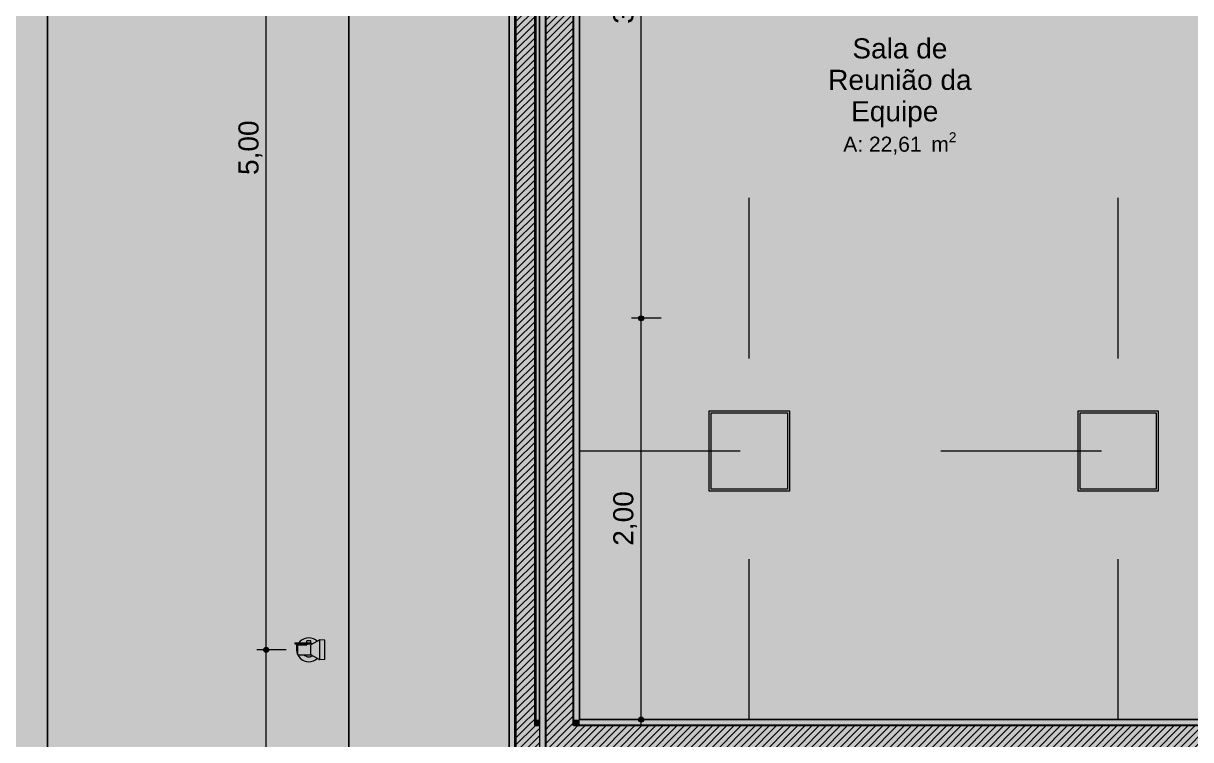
# Model space of a CAD drawing. Header units: metres. Extents: x -77 to -41.1, y -68 to -27.7.
# Drawn here: x -68.94 to -63.12, y -54.15 to -50.58 of the extents above; entities that cross this region are included whole.
import ezdxf

# ---------------------------------------------------------------- set-up
doc = ezdxf.new("R2010")
doc.units = ezdxf.units.M
doc.header["$MEASUREMENT"] = 0
doc.linetypes.add('AStair_dashed', pattern=[1.8, 0.8, -1])
for name, color, linetype in [('COTAS FORRO.EXEC', 7, 'Continuous'), ('FORRO.EXEC', 7, 'Continuous'), ('LUMINOTÉCNICA', 7, 'Continuous'), ('PAREDE CONSTRUIR', 7, 'Continuous'), ('TERRENO.ARQ', 7, 'Continuous'), ('ZONA', 7, 'Continuous')]:
    doc.layers.add(name, color=color, linetype=linetype)
for name, color, linetype, lineweight, true_color in [('COTAS FORRO.EXEC_Caneta_No__25', 7, 'Continuous', 13, 0x982312), ('LAJES.EST_Caneta_No__18', 7, 'Continuous', 0, 0xdfdfdf), ('LAJES.EST_Caneta_No__254', 7, 'Continuous', 0, 0xd1c9ad), ('LUMINOTÉCNICA_Caneta_No__27', 7, 'Continuous', 0, 0xbd2d17), ('ZONA_Caneta_No__56', 7, 'Continuous', 0, 0xffe495)]:
    doc.layers.add(name, color=color, linetype=linetype, lineweight=lineweight, true_color=true_color)
for name, color, linetype, lineweight in [('FORRO.EXEC_Caneta_No__241', 7, 'Continuous', 13), ('LAJES.EST_Caneta_No__241', 7, 'Continuous', 13), ('LUMINOTÉCNICA_Caneta_No__163', 164, 'Continuous', 0), ('LUMINOTÉCNICA_Caneta_No__96', 252, 'Continuous', 0), ('PAREDE CONSTRUIR_Caneta_No__1', 7, 'Continuous', 35), ('PAREDE CONSTRUIR_Caneta_No__241', 7, 'Continuous', 13), ('PAREDE CONSTRUIR_Caneta_No__3', 7, 'Continuous', 25), ('Selos de Zona Archicad_Caneta_No__11', 7, 'Continuous', 5), ('TERRENO.ARQ_Caneta_No__241', 7, 'Continuous', 13)]:
    doc.layers.add(name, color=color, linetype=linetype, lineweight=lineweight)
doc.styles.add('GENERATED_STYLE_1', font='arial.ttf')
doc.dimstyles.new('GENERATED_STYLE__2', dxfattribs={"dimtxt": 0.1, "dimasz": 0.0475, "dimexe": 0.18, "dimexo": 0.1, "dimgap": 0, "dimtad": 1, "dimzin": 0, "dimdsep": 46, "dimtxsty": 'GENERATED_STYLE_1', "dimblk": 'ARROWHEAD_11', "dimblk1": 'ARROWHEAD_11', "dimblk2": 'ARROWHEAD_11', "dimcen": 0.09, "dimclrd": 256, "dimclre": 256, "dimclrt": 256, "dimadec": 0, "dimazin": 0, "dimtfac": 1, "dimtdec": 4, "dimtmove": 0, "dimatfit": 3, "dimfxl": 0, "dimtolj": 1, "dimtzin": 0, "dimarcsym": 0})
pattern_1 = [(45, (0, 0.6), (-0.1909188, 0.1909188), [0, -0.18, 0, -0.27]), (110, (0.6, 0.6), (0.253717, 0.09234544), [0, -0.132, 0, -0.228])]
pattern_2 = [(45, (0, 0), (-0.0176776695, 0.0176776695), [])]

# ---------------------------------------------------------------- blocks, each defined once
blk = doc.blocks.new('*D310')
at = {"layer": 'COTAS FORRO.EXEC_Caneta_No__25', "linetype": 'Continuous', "lineweight": 13, "true_color": 0x982312}
for points in [[(-65.87, -52.0506), (-65.869, -52.0554), (-65.8663, -52.0594), (-65.8623, -52.0621), (-65.8575, -52.0631), (-65.8527, -52.0621), (-65.8487, -52.0594), (-65.8459, -52.0554), (-65.845, -52.0506), (-65.8459, -52.0458), (-65.8487, -52.0417), (-65.8527, -52.039), (-65.8575, -52.0381), (-65.8623, -52.039), (-65.8663, -52.0417), (-65.869, -52.0458)], [(-65.87, -54.0506), (-65.869, -54.0554), (-65.8663, -54.0594), (-65.8623, -54.0621), (-65.8575, -54.0631), (-65.8527, -54.0621), (-65.8487, -54.0594), (-65.8459, -54.0554), (-65.845, -54.0506), (-65.8459, -54.0458), (-65.8487, -54.0417), (-65.8527, -54.039), (-65.8575, -54.0381), (-65.8623, -54.039), (-65.8663, -54.0417), (-65.869, -54.0458)]]:
    blk.add_hatch(color=24, dxfattribs=at).paths.add_polyline_path(points)
at = {"layer": 'COTAS FORRO.EXEC_Caneta_No__25', "color": 24, "linetype": 'Continuous', "lineweight": 13, "true_color": 0x982312}
for p, q in [((-65.87, -52.0506), (-65.9044, -52.0506)), ((-65.8575, -54.0381), (-65.8575, -52.0631)), ((-65.7575, -52.0506), (-65.845, -52.0506)), ((-65.87, -54.0506), (-65.9044, -54.0506)), ((-65.8575, -54.0756), (-65.8575, -54.0631)), ((-65.7575, -54.0506), (-65.845, -54.0506))]:
    blk.add_line(p, q, dxfattribs=at)
for centre in [(-65.8575, -52.0506), (-65.8575, -54.0506)]:
    blk.add_circle(centre, 0.0125, dxfattribs=at)
at = {"layer": 'COTAS FORRO.EXEC_Caneta_No__25', "color": 24, "lineweight": 13, "true_color": 0x982312, "insert": (-65.8775, -53.184), "char_height": 0.1, "attachment_point": 7, "rotation": 90, "style": 'GENERATED_STYLE_1'}
blk.add_mtext('\\A1;{\\pql;\\fArial|b0|i0|c0|p0;\\W1.000000;2,00}', dxfattribs=at)
blk = doc.blocks.new('ARROWHEAD_11')
at = {"color": 0, "linetype": 'Continuous', "lineweight": 0}
blk.add_line((0, 0), (-1, 0), dxfattribs=at)
at = {"color": 0, "linetype": 'Continuous', "lineweight": 0, "const_width": 0.25, "flags": 128}
blk.add_lwpolyline([(-0.125, 0, 1), (0.125, 0, 1)], format="xyb", close=True, dxfattribs=at)
blk = doc.blocks.new('*D311')
at = {"layer": 'COTAS FORRO.EXEC_Caneta_No__25', "linetype": 'Continuous', "lineweight": 13, "true_color": 0x982312}
for points in [[(-65.87, -48.8477), (-65.869, -48.8524), (-65.8663, -48.8565), (-65.8623, -48.8592), (-65.8575, -48.8602), (-65.8527, -48.8592), (-65.8487, -48.8565), (-65.8459, -48.8524), (-65.845, -48.8477), (-65.8459, -48.8429), (-65.8487, -48.8388), (-65.8527, -48.8361), (-65.8575, -48.8352), (-65.8623, -48.8361), (-65.8663, -48.8388), (-65.869, -48.8429)], [(-65.87, -52.0506), (-65.869, -52.0554), (-65.8663, -52.0594), (-65.8623, -52.0621), (-65.8575, -52.0631), (-65.8527, -52.0621), (-65.8487, -52.0594), (-65.8459, -52.0554), (-65.845, -52.0506), (-65.8459, -52.0458), (-65.8487, -52.0417), (-65.8527, -52.039), (-65.8575, -52.0381), (-65.8623, -52.039), (-65.8663, -52.0417), (-65.869, -52.0458)]]:
    blk.add_hatch(color=24, dxfattribs=at).paths.add_polyline_path(points)
at = {"layer": 'COTAS FORRO.EXEC_Caneta_No__25', "color": 24, "linetype": 'Continuous', "lineweight": 13, "true_color": 0x982312}
for p, q in [((-65.87, -48.8477), (-65.9044, -48.8477)), ((-65.7575, -48.8477), (-65.845, -48.8477)), ((-65.8575, -52.0381), (-65.8575, -48.8602)), ((-65.87, -52.0506), (-65.9044, -52.0506)), ((-65.7575, -52.0506), (-65.845, -52.0506))]:
    blk.add_line(p, q, dxfattribs=at)
for centre in [(-65.8575, -48.8477), (-65.8575, -52.0506)]:
    blk.add_circle(centre, 0.0125, dxfattribs=at)
at = {"layer": 'COTAS FORRO.EXEC_Caneta_No__25', "color": 24, "lineweight": 13, "true_color": 0x982312, "insert": (-65.8775, -50.5826), "char_height": 0.1, "attachment_point": 7, "rotation": 90, "style": 'GENERATED_STYLE_1'}
blk.add_mtext('\\A1;{\\pql;\\fArial|b0|i0|c0|p0;\\W1.000000;3,20}', dxfattribs=at)
blk = doc.blocks.new('*D326')
at = {"layer": 'COTAS FORRO.EXEC_Caneta_No__25', "linetype": 'Continuous', "lineweight": 13, "true_color": 0x982312}
for points in [[(-67.7374, -53.7028), (-67.7364, -53.7076), (-67.7337, -53.7116), (-67.7297, -53.7143), (-67.7249, -53.7153), (-67.7201, -53.7143), (-67.7161, -53.7116), (-67.7133, -53.7076), (-67.7124, -53.7028), (-67.7133, -53.698), (-67.7161, -53.694), (-67.7201, -53.6912), (-67.7249, -53.6903), (-67.7297, -53.6912), (-67.7337, -53.694), (-67.7364, -53.698)], [(-67.7374, -58.7028), (-67.7364, -58.7076), (-67.7337, -58.7116), (-67.7297, -58.7143), (-67.7249, -58.7153), (-67.7201, -58.7143), (-67.7161, -58.7116), (-67.7133, -58.7076), (-67.7124, -58.7028), (-67.7133, -58.698), (-67.7161, -58.694), (-67.7201, -58.6912), (-67.7249, -58.6903), (-67.7297, -58.6912), (-67.7337, -58.694), (-67.7364, -58.698)]]:
    blk.add_hatch(color=24, dxfattribs=at).paths.add_polyline_path(points)
at = {"layer": 'COTAS FORRO.EXEC_Caneta_No__25', "color": 24, "linetype": 'Continuous', "lineweight": 13, "true_color": 0x982312}
for p, q in [((-67.7374, -53.7028), (-67.7718, -53.7028)), ((-67.7249, -58.6903), (-67.7249, -53.7153)), ((-67.6249, -53.7028), (-67.7124, -53.7028)), ((-67.7374, -58.7028), (-67.7718, -58.7028)), ((-67.6249, -58.7028), (-67.7124, -58.7028))]:
    blk.add_line(p, q, dxfattribs=at)
for centre in [(-67.7249, -53.7028), (-67.7249, -58.7028)]:
    blk.add_circle(centre, 0.0125, dxfattribs=at)
at = {"layer": 'COTAS FORRO.EXEC_Caneta_No__25', "color": 24, "lineweight": 13, "true_color": 0x982312, "insert": (-67.7449, -56.3363), "char_height": 0.1, "attachment_point": 7, "rotation": 90, "style": 'GENERATED_STYLE_1'}
blk.add_mtext('\\A1;{\\pql;\\fArial|b0|i0|c0|p0;\\W1.000000;5,00}', dxfattribs=at)
blk = doc.blocks.new('*D327')
at = {"layer": 'COTAS FORRO.EXEC_Caneta_No__25', "linetype": 'Continuous', "lineweight": 13, "true_color": 0x982312}
for points in [[(-67.7374, -48.7028), (-67.7364, -48.7076), (-67.7337, -48.7116), (-67.7297, -48.7143), (-67.7249, -48.7153), (-67.7201, -48.7143), (-67.7161, -48.7116), (-67.7133, -48.7076), (-67.7124, -48.7028), (-67.7133, -48.698), (-67.7161, -48.694), (-67.7201, -48.6912), (-67.7249, -48.6903), (-67.7297, -48.6912), (-67.7337, -48.694), (-67.7364, -48.698)], [(-67.7374, -53.7028), (-67.7364, -53.7076), (-67.7337, -53.7116), (-67.7297, -53.7143), (-67.7249, -53.7153), (-67.7201, -53.7143), (-67.7161, -53.7116), (-67.7133, -53.7076), (-67.7124, -53.7028), (-67.7133, -53.698), (-67.7161, -53.694), (-67.7201, -53.6912), (-67.7249, -53.6903), (-67.7297, -53.6912), (-67.7337, -53.694), (-67.7364, -53.698)]]:
    blk.add_hatch(color=24, dxfattribs=at).paths.add_polyline_path(points)
at = {"layer": 'COTAS FORRO.EXEC_Caneta_No__25', "color": 24, "linetype": 'Continuous', "lineweight": 13, "true_color": 0x982312}
for p, q in [((-67.7374, -48.7028), (-67.7718, -48.7028)), ((-67.7249, -53.6903), (-67.7249, -48.7153)), ((-67.6249, -48.7028), (-67.7124, -48.7028)), ((-67.7374, -53.7028), (-67.7718, -53.7028)), ((-67.6249, -53.7028), (-67.7124, -53.7028))]:
    blk.add_line(p, q, dxfattribs=at)
for centre in [(-67.7249, -48.7028), (-67.7249, -53.7028)]:
    blk.add_circle(centre, 0.0125, dxfattribs=at)
at = {"layer": 'COTAS FORRO.EXEC_Caneta_No__25', "color": 24, "lineweight": 13, "true_color": 0x982312, "insert": (-67.7449, -51.3363), "char_height": 0.1, "attachment_point": 7, "rotation": 90, "style": 'GENERATED_STYLE_1'}
blk.add_mtext('\\A1;{\\pql;\\fArial|b0|i0|c0|p0;\\W1.000000;5,00}', dxfattribs=at)
blk = doc.blocks.new('Sala de Reunião da Equipe_9_34_3', base_point=(-64.5681, -50.9268))
at = {"layer": 'Selos de Zona Archicad_Caneta_No__11', "color": 7, "lineweight": 5, "insert": (-64.5681, -50.6553), "char_height": 0.1, "width": 1, "attachment_point": 2, "line_spacing_factor": 0.940154, "style": 'GENERATED_STYLE_1'}
blk.add_mtext('\\A1;{\\pqc;\\pt0,0.55;\\fArial|b0|i0|c0|p0;\\W1.000000;Sala de Reunião da Equipe\\fArial|b0|i0|c0|p0;\\W1.000000;\\A1{\\H.66x;\\S^  ;}\\fArial|b0|i0|c0|p0;\\W1.000000;\\fArial|b0|i0|c0|p0;\\W1.000000;\\A1{\\H.66x;\\S^  ;}}', dxfattribs=at)
at = {"layer": 'Selos de Zona Archicad_Caneta_No__11', "color": 7, "lineweight": 5, "insert": (-64.5681, -51.1234), "char_height": 0.075, "attachment_point": 2, "style": 'GENERATED_STYLE_1'}
blk.add_mtext('\\A1;{\\pqc;\\pt0,0.55;\\fArial|b0|i0|c0|p0;\\W1.000000;A: 22,61\\fArial|b0|i0|c0|p0;\\W1.000000;\\A1{\\H.66x;\\S^  ;}\\fArial|b0|i0|c0|p0;\\W1.000000; m\\fArial|b0|i0|c0|p0;\\W1.000000;\\A1{\\H.66x;\\S2^  ;}}', dxfattribs=at)
blk = doc.blocks.new('Fluorescent Lamp 26')
at = {"layer": 'LUMINOTÉCNICA_Caneta_No__27', "linetype": 'Continuous', "lineweight": 0, "true_color": 0xedc9c4}
blk.add_hatch(color=254, dxfattribs=at).paths.add_polyline_path([(0, 0), (0.4, 0), (0.4, 0.4), (0, 0.4)])
at = {"layer": 'LUMINOTÉCNICA_Caneta_No__27', "color": 22, "linetype": 'Continuous', "lineweight": 0, "true_color": 0xbd2d17}
for p, q in [((0.4, 0.4), (0, 0.4)), ((0, 0.4), (0, 0)), ((0.39, 0.39), (0.01, 0.39)), ((0.01, 0.39), (0.01, 0.01)), ((0.39, 0.01), (0.39, 0.39)), ((0.4, 0), (0.4, 0.4)), ((0, 0), (0.4, 0)), ((0.01, 0.01), (0.39, 0.01))]:
    blk.add_line(p, q, dxfattribs=at)
blk = doc.blocks.new('Spotlamp Ground 26')
at = {"layer": 'LUMINOTÉCNICA_Caneta_No__163', "color": 164, "linetype": 'Continuous', "lineweight": 0}
for p, q in [((-0.035, 0.0699), (-0.035, 0.0693)), ((-0.035, 0.0699), (-0.03, 0.0699)), ((-0.035, 0.0693), (-0.035, 0.0661)), ((-0.035, 0.0661), (-0.035, 0.0606)), ((-0.035, 0.0606), (-0.035, 0.0581)), ((-0.03, 0.0699), (-0.03, 0.0693)), ((-0.03, 0.0693), (-0.03, 0.0661)), ((-0.03, 0.0661), (-0.03, 0.0606)), ((-0.03, 0.0606), (-0.03, 0.0581)), ((0.005, 0.06), (-0.03, 0.06)), ((0.005, 0.06), (0.005, 0.06)), ((0.005, 0.0599), (0.005, 0.06)), ((0.005, 0.0598), (0.005, 0.0599)), ((0.005, 0.0597), (0.005, 0.0598)), ((0.005, 0.0595), (0.005, 0.0597)), ((0.005, 0.0595), (0.0117, 0.0588)), ((0.005, 0.0593), (0.005, 0.0595)), ((0.005, 0.059), (0.005, 0.0593)), ((0.005, 0.0587), (0.005, 0.059)), ((0.005, 0.0585), (0.005, 0.0587)), ((0.005, 0.0581), (0.005, 0.0585)), ((0.0117, 0.0588), (0.023, 0.0554)), ((-0.06, 0), (-0.0588, 0.0117)), ((-0.0588, 0.0117), (-0.0554, 0.023)), ((-0.0554, 0.023), (-0.0499, 0.0333)), ((-0.0499, 0.0333), (-0.0424, 0.0424)), ((-0.045, 0.0098), (-0.045, 0.01)), ((-0.035, 0.01), (-0.045, 0.01)), ((-0.045, 0.0092), (-0.045, 0.0098)), ((-0.045, 0.0083), (-0.045, 0.0092)), ((-0.045, 0.0071), (-0.045, 0.0083)), ((-0.045, 0.0056), (-0.045, 0.0071)), ((-0.045, 0.0038), (-0.045, 0.0056)), ((-0.045, 0.002), (-0.045, 0.0038)), ((-0.045, 0), (-0.045, 0.002)), ((-0.045, -0.002), (-0.045, 0)), ((-0.0424, 0.0424), (-0.035, 0.0485)), ((-0.035, 0.0581), (-0.035, 0.0575)), ((-0.035, 0.0575), (-0.035, 0.0568)), ((-0.035, 0.0568), (-0.035, 0.056)), ((-0.035, 0.056), (-0.035, 0.0551)), ((-0.035, 0.0551), (-0.035, 0.0541)), ((-0.035, 0.0541), (-0.035, 0.0532)), ((-0.035, 0.0532), (-0.035, 0.0522)), ((-0.035, 0.0522), (-0.035, 0.0513)), ((-0.035, 0.0513), (-0.035, -0.005)), ((-0.03, 0.0581), (-0.03, 0.0575)), ((-0.03, 0.0575), (-0.03, 0.0568)), ((-0.03, 0.0568), (-0.03, 0.056)), ((-0.03, 0.056), (-0.03, 0.0551)), ((-0.03, 0.0551), (-0.03, 0.0541)), ((-0.025, 0.055), (-0.03, 0.055)), ((-0.03, 0.0517), (-0.025, 0.0543)), ((-0.03, 0.0541), (-0.03, 0.0532)), ((-0.03, 0.0532), (-0.03, 0.0522)), ((-0.03, 0.0522), (-0.03, 0.0513)), ((-0.03, 0.0513), (-0.03, -0.005)), ((-0.03, 0.0178), (-0.0291, 0.0194)), ((-0.03, 0.01), (-0.025, 0.01)), ((-0.0291, 0.0194), (-0.025, 0.0244)), ((-0.0248, 0.055), (-0.025, 0.055)), ((-0.025, 0.055), (-0.025, 0.01)), ((-0.0241, 0.055), (-0.0248, 0.055)), ((-0.0231, 0.055), (-0.0241, 0.055)), ((-0.0217, 0.055), (-0.0231, 0.055)), ((-0.0198, 0.055), (-0.0217, 0.055)), ((-0.0177, 0.055), (-0.0198, 0.055)), ((-0.0152, 0.055), (-0.0177, 0.055)), ((-0.0125, 0.055), (-0.0152, 0.055)), ((-0.0096, 0.055), (-0.0125, 0.055)), ((-0.0065, 0.055), (-0.0096, 0.055)), ((-0.0033, 0.055), (-0.0065, 0.055)), ((0, 0.055), (-0.0033, 0.055)), ((0.0033, 0.055), (0, 0.055)), ((0.0065, 0.055), (0.0033, 0.055)), ((0.005, 0.0578), (0.005, 0.0581)), ((0.005, 0.0575), (0.005, 0.0578)), ((0.005, 0.0572), (0.005, 0.0575)), ((0.005, 0.0569), (0.005, 0.0572)), ((0.005, 0.0565), (0.005, 0.0569)), ((0.005, 0.0562), (0.005, 0.0565)), ((0.005, 0.056), (0.005, 0.0562)), ((0.005, 0.0557), (0.005, 0.056)), ((0.005, 0.0555), (0.005, 0.0557)), ((0.005, 0.0553), (0.005, 0.0555)), ((0.005, 0.0552), (0.005, 0.0553)), ((0.005, 0.0551), (0.005, 0.0552)), ((0.005, 0.055), (0.005, 0.0551)), ((0.005, 0.055), (0.005, 0.055)), ((0.0096, 0.055), (0.0065, 0.055)), ((0.0125, 0.055), (0.0096, 0.055)), ((0.0152, 0.055), (0.0125, 0.055)), ((0.0177, 0.055), (0.0152, 0.055)), ((0.0198, 0.055), (0.0177, 0.055)), ((0.0217, 0.055), (0.0198, 0.055)), ((0.0231, 0.055), (0.0217, 0.055)), ((0.023, 0.0554), (0.0238, 0.055)), ((0.0241, 0.055), (0.0231, 0.055)), ((0.0248, 0.055), (0.0241, 0.055)), ((0.025, 0.055), (0.0248, 0.055)), ((0.025, 0.055), (0.025, -0.01)), ((0.025, 0.0543), (0.0333, 0.0499)), ((0.025, 0.0244), (0.0291, 0.0194)), ((0.0291, 0.0194), (0.0323, 0.0134)), ((0.0323, 0.0134), (0.0343, 0.0068)), ((0.0333, 0.0499), (0.0424, 0.0424)), ((0.0343, 0.0068), (0.035, 0)), ((0.035, 0), (0.0343, -0.0068)), ((0.0424, 0.0424), (0.0499, 0.0333)), ((0.0499, 0.0333), (0.0554, 0.023)), ((0.0554, 0.023), (0.0588, 0.0117)), ((0.0588, 0.0117), (0.06, 0)), ((0.06, 0), (0.0588, -0.0117)), ((-0.0588, -0.0117), (-0.06, 0)), ((-0.0554, -0.023), (-0.0588, -0.0117)), ((-0.0499, -0.0333), (-0.0554, -0.023)), ((-0.05, -0.055), (-0.0499, -0.0549)), ((-0.0496, -0.055), (-0.05, -0.055)), ((-0.0499, -0.0551), (-0.05, -0.055)), ((-0.0499, -0.0549), (-0.0251, -0.0101)), ((-0.0428, -0.042), (-0.0499, -0.0333)), ((-0.0481, -0.0799), (-0.0499, -0.0551)), ((-0.0483, -0.055), (-0.0496, -0.055)), ((-0.0462, -0.055), (-0.0483, -0.055)), ((-0.0433, -0.055), (-0.0462, -0.055)), ((-0.045, -0.0038), (-0.045, -0.002)), ((-0.045, -0.0056), (-0.045, -0.0038)), ((-0.045, -0.0071), (-0.045, -0.0056)), ((-0.045, -0.0083), (-0.045, -0.0071)), ((-0.045, -0.0092), (-0.045, -0.0083)), ((-0.045, -0.0098), (-0.045, -0.0092)), ((-0.045, -0.01), (-0.045, -0.0098)), ((-0.035, -0.01), (-0.045, -0.01)), ((-0.0397, -0.055), (-0.0433, -0.055)), ((-0.0354, -0.055), (-0.0397, -0.055)), ((-0.0304, -0.055), (-0.0354, -0.055)), ((-0.035, -0.005), (-0.03, -0.005)), ((-0.035, -0.005), (-0.035, -0.0056)), ((-0.035, -0.0056), (-0.035, -0.0071)), ((-0.035, -0.0071), (-0.035, -0.0083)), ((-0.035, -0.0083), (-0.035, -0.0092)), ((-0.035, -0.0092), (-0.035, -0.0098)), ((-0.035, -0.0098), (-0.035, -0.01)), ((-0.035, -0.01), (-0.025, -0.01)), ((-0.0323, -0.0134), (-0.0334, -0.01)), ((-0.0297, -0.0184), (-0.0323, -0.0134)), ((-0.025, -0.055), (-0.0304, -0.055)), ((-0.0251, -0.0101), (-0.025, -0.01)), ((-0.0248, -0.01), (-0.025, -0.01)), ((-0.0191, -0.055), (-0.025, -0.055)), ((-0.0241, -0.01), (-0.0248, -0.01)), ((-0.0231, -0.01), (-0.0241, -0.01)), ((-0.0217, -0.01), (-0.0231, -0.01)), ((-0.0198, -0.01), (-0.0217, -0.01)), ((-0.0177, -0.01), (-0.0198, -0.01)), ((-0.0129, -0.055), (-0.0191, -0.055)), ((-0.0152, -0.01), (-0.0177, -0.01)), ((-0.0125, -0.01), (-0.0152, -0.01)), ((-0.0065, -0.055), (-0.0129, -0.055)), ((-0.0096, -0.01), (-0.0125, -0.01)), ((-0.0065, -0.01), (-0.0096, -0.01)), ((-0.0033, -0.01), (-0.0065, -0.01)), ((0, -0.055), (-0.0065, -0.055)), ((0, -0.01), (-0.0033, -0.01)), ((0.0033, -0.01), (0, -0.01)), ((0.0065, -0.055), (0, -0.055)), ((0.0065, -0.01), (0.0033, -0.01)), ((0.0096, -0.01), (0.0065, -0.01)), ((0.0129, -0.055), (0.0065, -0.055)), ((0.0125, -0.01), (0.0096, -0.01)), ((0.0152, -0.01), (0.0125, -0.01)), ((0.0191, -0.055), (0.0129, -0.055)), ((0.0177, -0.01), (0.0152, -0.01)), ((0.0198, -0.01), (0.0177, -0.01)), ((0.025, -0.055), (0.0191, -0.055)), ((0.0217, -0.01), (0.0198, -0.01)), ((0.0231, -0.01), (0.0217, -0.01)), ((0.0241, -0.01), (0.0231, -0.01)), ((0.0248, -0.01), (0.0241, -0.01)), ((0.025, -0.01), (0.0248, -0.01)), ((0.0251, -0.0101), (0.025, -0.01)), ((0.0304, -0.055), (0.025, -0.055)), ((0.0499, -0.0549), (0.0251, -0.0101)), ((0.0323, -0.0134), (0.0297, -0.0184)), ((0.0354, -0.055), (0.0304, -0.055)), ((0.0343, -0.0068), (0.0323, -0.0134)), ((0.0397, -0.055), (0.0354, -0.055)), ((0.0433, -0.055), (0.0397, -0.055)), ((0.0499, -0.0333), (0.0428, -0.042)), ((0.0462, -0.055), (0.0433, -0.055)), ((0.0483, -0.055), (0.0462, -0.055)), ((0.0481, -0.0799), (0.0499, -0.0551)), ((0.0496, -0.055), (0.0483, -0.055)), ((0.05, -0.055), (0.0496, -0.055)), ((0.0554, -0.023), (0.0499, -0.0333)), ((0.05, -0.055), (0.0499, -0.0549)), ((0.0499, -0.0551), (0.05, -0.055)), ((0.0588, -0.0117), (0.0554, -0.023)), ((-0.048, -0.08), (-0.0481, -0.0799)), ((-0.0476, -0.08), (-0.048, -0.08)), ((-0.0464, -0.08), (-0.0476, -0.08)), ((-0.0443, -0.08), (-0.0464, -0.08)), ((-0.0416, -0.08), (-0.0443, -0.08)), ((-0.0381, -0.08), (-0.0416, -0.08)), ((-0.0339, -0.08), (-0.0381, -0.08)), ((-0.0292, -0.08), (-0.0339, -0.08)), ((-0.024, -0.08), (-0.0292, -0.08)), ((-0.0184, -0.08), (-0.024, -0.08)), ((-0.0124, -0.08), (-0.0184, -0.08)), ((-0.0063, -0.08), (-0.0124, -0.08)), ((0, -0.08), (-0.0063, -0.08)), ((0.0063, -0.08), (0, -0.08)), ((0.0124, -0.08), (0.0063, -0.08)), ((0.0184, -0.08), (0.0124, -0.08)), ((0.024, -0.08), (0.0184, -0.08)), ((0.0292, -0.08), (0.024, -0.08)), ((0.0339, -0.08), (0.0292, -0.08)), ((0.0381, -0.08), (0.0339, -0.08)), ((0.0416, -0.08), (0.0381, -0.08)), ((0.0443, -0.08), (0.0416, -0.08)), ((0.0464, -0.08), (0.0443, -0.08)), ((0.0476, -0.08), (0.0464, -0.08)), ((0.048, -0.08), (0.0476, -0.08)), ((0.048, -0.08), (0.0481, -0.0799))]:
    blk.add_line(p, q, dxfattribs=at)

msp = doc.modelspace()

# ---------------------------------------------------------------- hatches: boundary and pattern name
at = {"layer": 'FORRO.EXEC', "linetype": 'Continuous', "lineweight": 0, "true_color": 0xfbfbfb}
msp.add_hatch(color=7, dxfattribs=at).paths.add_polyline_path([(-66.164, -54.0506), (-62.814, -54.0506), (-62.814, -47.3002), (-66.164, -47.3002)])
at = {"layer": 'LAJES.EST_Caneta_No__18', "linetype": 'Continuous', "lineweight": 0, "true_color": 0xdfdfdf}
h = msp.add_hatch(dxfattribs=at)
h.set_pattern_fill('Piso_Externo__0003', color=254, style=0, pattern_type=2)
h.set_pattern_definition(pattern_1)
h.paths.add_polyline_path([(-76.514, -65.1016), (-73.814, -65.1016, -0.414214), (-75.814, -67.1016), (-66.814, -67.1016, -0.414214), (-68.814, -65.1016), (-68.814, -62.301), (-68.814, -45.4002, -0.414214), (-66.514, -43.1002), (-65.914, -43.1002), (-65.914, -42.3002), (-66.514, -42.3002), (-66.514, -38.2041), (-65.114, -38.2041), (-65.114, -36.7038), (-66.514, -36.7038), (-66.514, -32.5997), (-65.114, -32.5997), (-56.714, -32.5997), (-53.814, -32.5997), (-44.014, -32.5997), (-44.014, -42.3002), (-53.814, -42.3002), (-53.814, -47.1002), (-44.014, -47.1002), (-44.014, -50.8516), (-45.6136, -50.8516), (-45.6136, -52.3506), (-44.014, -52.3506), (-44.014, -60.3006), (-48.9163, -60.3006), (-48.9163, -61.1006), (-44.3609, -61.1006), (-44.3609, -67.1016), (-44.014, -67.1016), (-41.514, -67.1016), (-41.514, -28.1016), (-41.714, -28.1016), (-41.714, -60.3006), (-43.014, -60.3006), (-43.014, -30.0016), (-66.514, -30.0016), (-66.514, -28.1016), (-76.514, -28.1016)])
h.paths.add_polyline_path([(-73.814, -45.1016), (-76.314, -45.1016), (-76.314, -43.0892), (-75.7984, -43.0908, -0.414214), (-73.8139, -45.0876)], flags=0)
h.paths.add_polyline_path([(-73.814, -45.5846, -0.009328), (-73.814, -45.6604)], flags=0)
h.paths.add_polyline_path([(-52.814, -46.3002), (-52.814, -43.1002), (-44.014, -43.1002), (-44.014, -46.3002)], flags=0)
h.paths.add_polyline_path([(-67.714, -34.1), (-76.314, -34.1), (-76.314, -32.5997), (-67.714, -32.5997)], flags=0)
h = msp.add_hatch(dxfattribs=at)
h.set_pattern_fill('Piso_Externo__0003', color=254, style=0, pattern_type=2)
h.set_pattern_definition(pattern_1)
h.paths.add_polyline_path([(-66.514, -46.3002), (-67.314, -46.3002), (-67.314, -61.1006), (-56.514, -61.1006), (-56.514, -67.1016), (-54.116, -67.1016), (-54.116, -62.3006), (-51.8328, -62.3006), (-51.8328, -67.1016), (-48.9163, -67.1016), (-48.9163, -65.8006), (-48.9163, -60.3006), (-56.514, -60.3006), (-66.514, -60.3006), (-66.514, -47.1002), (-65.114, -47.1002), (-65.114, -46.3002), (-65.114, -42.3002), (-65.914, -42.3002), (-65.914, -43.1002), (-65.914, -46.3002)])
at = {"layer": 'LAJES.EST_Caneta_No__254', "linetype": 'Continuous', "lineweight": 0, "true_color": 0xd1c9ad}
h = msp.add_hatch(dxfattribs=at)
h.set_pattern_fill('Haie_OD_0003', color=9, style=0, pattern_type=2)
h.set_pattern_definition([(45, (0, 0.5), (-0.159099, 0.159099), [0, -0.15, 0, -0.225]), (110, (0.5, 0.5), (0.21143084, 0.07695453), [0, -0.11, 0, -0.19])])
h.paths.add_polyline_path([(-65.114, -47.1002), (-66.514, -47.1002), (-66.514, -60.3006), (-56.514, -60.3006), (-44.014, -60.3006), (-44.014, -56.6006), (-50.5957, -56.6006), (-50.5957, -54.2479), (-52.6157, -54.2479), (-52.6157, -52.5506), (-50.5957, -52.5506), (-45.6136, -52.5506), (-45.6136, -50.8516), (-44.014, -50.8516), (-44.014, -47.1002), (-53.814, -47.1002), (-53.814, -42.3002), (-44.014, -42.3002), (-44.014, -37.1002), (-51.174, -37.1002), (-51.174, -32.5997), (-53.814, -32.5997), (-56.714, -32.5997), (-58.7637, -32.5997), (-58.7637, -34.9038), (-63.464, -34.9038), (-63.464, -36.5038), (-65.114, -36.5038), (-65.114, -38.4037), (-63.464, -38.4037), (-63.464, -42.1002), (-65.114, -42.1002), (-65.114, -42.3002)])
h.paths.add_polyline_path([(-60.5596, -42.1002), (-60.5596, -38.4037), (-58.8637, -38.4037), (-58.8637, -42.1002)], flags=0)
h.paths.add_polyline_path([(-59.064, -48.7001), (-59.064, -47.3002), (-56.714, -47.3002), (-56.714, -48.7001)], flags=0)
at = {"layer": 'PAREDE CONSTRUIR', "linetype": 'Continuous', "lineweight": 0, "true_color": 0xffffff}
for points in [[(-66.514, -47.3002), (-66.514, -60.1506), (-66.484, -60.1506), (-66.484, -47.3002)], [(-66.364, -54.0506), (-66.364, -47.3002), (-66.384, -47.3002), (-66.384, -54.0506)], [(-66.364, -47.3002), (-66.364, -60.1506), (-66.334, -60.1506), (-66.334, -47.3002)], [(-66.164, -54.0506), (-66.164, -47.3002), (-66.194, -47.3002), (-66.194, -54.0506)], [(-66.384, -54.0506), (-66.384, -54.0806), (-66.364, -54.0806), (-66.364, -54.0506)], [(-66.164, -54.0806), (-66.164, -54.0506), (-66.194, -54.0506), (-66.194, -54.0806)], [(-62.814, -54.0506), (-66.164, -54.0506), (-66.164, -54.0806), (-62.814, -54.0806)]]:
    msp.add_hatch(color=7, dxfattribs=at).paths.add_polyline_path(points)
at = {"layer": 'PAREDE CONSTRUIR', "linetype": 'Continuous', "lineweight": 0, "true_color": 0x000000}
h = msp.add_hatch(dxfattribs=at)
h.set_pattern_fill('common_brick_0003', color=18, style=0, pattern_type=2)
h.set_pattern_definition(pattern_2)
h.paths.add_polyline_path([(-66.384, -54.0806), (-66.384, -47.3002), (-66.484, -47.3002), (-66.484, -54.0806)])
h = msp.add_hatch(dxfattribs=at)
h.set_pattern_fill('common_brick_0003', color=18, style=0, pattern_type=2)
h.set_pattern_definition(pattern_2)
h.paths.add_polyline_path([(-66.194, -54.0806), (-66.194, -47.3002), (-66.334, -47.3002), (-66.334, -54.0806)])
h = msp.add_hatch(dxfattribs=at)
h.set_pattern_fill('common_brick_0003', color=18, style=0, pattern_type=2)
h.set_pattern_definition(pattern_2)
h.paths.add_polyline_path([(-66.484, -54.0806), (-66.484, -54.2206), (-66.384, -54.2206), (-66.384, -54.0806)])
h = msp.add_hatch(dxfattribs=at)
h.set_pattern_fill('common_brick_0003', color=18, style=0, pattern_type=2)
h.set_pattern_definition(pattern_2)
h.paths.add_polyline_path([(-66.384, -54.0806), (-66.384, -54.2206), (-66.364, -54.2206), (-66.364, -54.0806)])
h = msp.add_hatch(dxfattribs=at)
h.set_pattern_fill('common_brick_0003', color=18, style=0, pattern_type=2)
h.set_pattern_definition(pattern_2)
h.paths.add_polyline_path([(-66.194, -54.2206), (-66.194, -54.0806), (-66.334, -54.0806), (-66.334, -54.2206)])
h = msp.add_hatch(dxfattribs=at)
h.set_pattern_fill('common_brick_0003', color=18, style=0, pattern_type=2)
h.set_pattern_definition(pattern_2)
h.paths.add_polyline_path([(-66.164, -54.2206), (-66.164, -54.0806), (-66.194, -54.0806), (-66.194, -54.2206)])
h = msp.add_hatch(dxfattribs=at)
h.set_pattern_fill('common_brick_0003', color=18, style=0, pattern_type=2)
h.set_pattern_definition(pattern_2)
h.paths.add_polyline_path([(-62.784, -54.0806), (-66.164, -54.0806), (-66.164, -54.2206), (-62.784, -54.2206)])
at = {"layer": 'TERRENO.ARQ', "linetype": 'Continuous', "lineweight": 0, "true_color": 0xc5d9be}
msp.add_hatch(color=9, dxfattribs=at).paths.add_polyline_path([(-68.814, -45.4002), (-68.814, -61.8006), (-68.814, -65.1016, 0.414214), (-66.814, -67.1016), (-56.514, -67.1016), (-56.514, -61.1006), (-67.314, -61.1006), (-67.314, -46.3002), (-65.914, -46.3002), (-65.914, -43.1002), (-66.514, -43.1002, 0.414214)])

# ---------------------------------------------------------------- linework, layer by layer
at = {"layer": 'FORRO.EXEC_Caneta_No__241', "color": 7, "linetype": 'Continuous', "lineweight": 13, "flags": 128}
msp.add_lwpolyline([(-66.164, -54.0506), (-62.814, -54.0506), (-62.814, -47.3002), (-66.164, -47.3002)], close=True, dxfattribs=at)
at = {"layer": 'LAJES.EST_Caneta_No__241', "color": 7, "linetype": 'Continuous', "lineweight": 13, "flags": 128}
for points in [[(-48.9163, -60.3006), (-56.514, -60.3006), (-66.514, -60.3006), (-66.514, -47.1002), (-65.114, -47.1002), (-65.114, -46.3002), (-65.114, -42.3002), (-65.914, -42.3002)], [(-66.514, -46.3002), (-67.314, -46.3002), (-67.314, -61.1006), (-56.514, -61.1006), (-56.514, -67.1016), (-54.116, -67.1016), (-54.116, -62.3006), (-51.8328, -62.3006), (-51.8328, -67.1016), (-48.9163, -67.1016), (-48.9163, -65.8006), (-48.9163, -61.1006)], [(-65.114, -47.1002), (-66.514, -47.1002), (-66.514, -60.3006), (-56.514, -60.3006), (-44.014, -60.3006), (-44.014, -56.6006)], [(-65.114, -47.1002), (-66.514, -47.1002), (-66.514, -60.3006), (-56.514, -60.3006), (-44.014, -60.3006), (-44.014, -56.6006)], [(-65.114, -47.1002), (-66.514, -47.1002), (-66.514, -60.3006), (-56.514, -60.3006), (-44.014, -60.3006), (-44.014, -56.6006)]]:
    msp.add_lwpolyline(points, dxfattribs=at)
msp.add_lwpolyline([(-76.514, -65.1016), (-73.814, -65.1016, -0.414214), (-75.814, -67.1016), (-66.814, -67.1016, -0.414214), (-68.814, -65.1016), (-68.814, -62.301), (-68.814, -45.4002, -0.414214), (-66.514, -43.1002), (-65.914, -43.1002)], format="xyb", dxfattribs=at)
msp.add_lwpolyline([(-76.514, -65.1016), (-73.814, -65.1016, -0.414214), (-75.814, -67.1016), (-66.814, -67.1016, -0.414214), (-68.814, -65.1016), (-68.814, -62.301), (-68.814, -45.4002, -0.414214), (-66.514, -43.1002), (-65.914, -43.1002)], format="xyb", dxfattribs=at)
msp.add_lwpolyline([(-76.514, -65.1016), (-73.814, -65.1016, -0.414214), (-75.814, -67.1016), (-66.814, -67.1016, -0.414214), (-68.814, -65.1016), (-68.814, -62.301), (-68.814, -45.4002, -0.414214), (-66.514, -43.1002), (-65.914, -43.1002)], format="xyb", dxfattribs=at)
msp.add_lwpolyline([(-76.514, -65.1016), (-73.814, -65.1016, -0.414214), (-75.814, -67.1016), (-66.814, -67.1016, -0.414214), (-68.814, -65.1016), (-68.814, -62.301), (-68.814, -45.4002, -0.414214), (-66.514, -43.1002), (-65.914, -43.1002)], format="xyb", dxfattribs=at)
msp.add_lwpolyline([(-76.514, -65.1016), (-73.814, -65.1016, -0.414214), (-75.814, -67.1016), (-66.814, -67.1016, -0.414214), (-68.814, -65.1016), (-68.814, -62.301), (-68.814, -45.4002, -0.414214), (-66.514, -43.1002), (-65.914, -43.1002)], format="xyb", dxfattribs=at)
at = {"layer": 'LUMINOTÉCNICA_Caneta_No__96', "color": 252, "linetype": 'AStair_dashed', "lineweight": 0}
for p, q in [((-65.3185, -54.0506), (-65.3185, -47.3002)), ((-63.4806, -54.0506), (-63.4806, -47.3002)), ((-66.164, -52.7119), (-62.814, -52.7119))]:
    msp.add_line(p, q, dxfattribs=at)
at = {"layer": 'PAREDE CONSTRUIR_Caneta_No__1', "color": 7, "linetype": 'Continuous', "lineweight": 35}
for p, q in [((-66.484, -47.3002), (-66.484, -54.0806)), ((-66.384, -54.0806), (-66.384, -47.3002)), ((-66.484, -54.0806), (-66.484, -54.2206))]:
    msp.add_line(p, q, dxfattribs=at)
at = {"layer": 'PAREDE CONSTRUIR_Caneta_No__241', "color": 7, "linetype": 'Continuous', "lineweight": 13, "flags": 128}
for points in [[(-66.514, -47.3002), (-66.514, -60.1506)], [(-66.364, -47.3002), (-66.364, -60.1506)], [(-66.364, -54.0506), (-66.364, -47.3002)], [(-66.164, -54.0506), (-66.164, -47.3002)], [(-62.814, -54.0506), (-66.164, -54.0506)]]:
    msp.add_lwpolyline(points, dxfattribs=at)
at = {"layer": 'PAREDE CONSTRUIR_Caneta_No__3', "color": 7, "linetype": 'Continuous', "lineweight": 25}
for p, q in [((-66.334, -47.3002), (-66.334, -54.0806)), ((-66.194, -54.0806), (-66.194, -47.3002)), ((-66.364, -54.0806), (-66.384, -54.0806)), ((-66.364, -54.0806), (-66.384, -54.0806)), ((-66.334, -54.0806), (-66.334, -54.2206)), ((-66.164, -54.0806), (-66.194, -54.0806)), ((-66.164, -54.0806), (-66.194, -54.0806)), ((-62.784, -54.0806), (-66.164, -54.0806))]:
    msp.add_line(p, q, dxfattribs=at)
at = {"layer": 'TERRENO.ARQ_Caneta_No__241', "color": 7, "linetype": 'Continuous', "lineweight": 13, "flags": 128}
msp.add_lwpolyline([(-68.814, -45.4002), (-68.814, -61.8006), (-68.814, -65.1016, 0.414214), (-66.814, -67.1016), (-56.514, -67.1016), (-56.514, -61.1006), (-67.314, -61.1006), (-67.314, -46.3002), (-65.914, -46.3002), (-65.914, -43.1002), (-66.514, -43.1002, 0.414214)], format="xyb", close=True, dxfattribs=at)
at = {"layer": 'ZONA_Caneta_No__56', "color": 41, "linetype": 'Continuous', "lineweight": 0, "true_color": 0xffe495, "flags": 128}
msp.add_lwpolyline([(-62.814, -47.3002), (-66.164, -47.3002), (-66.164, -54.0506), (-62.814, -54.0506)], close=True, dxfattribs=at)

# ---------------------------------------------------------------- block references
at = {"layer": 'LUMINOTÉCNICA', "color": 61, "linetype": 'Continuous', "lineweight": 0, "true_color": 0xeaffaa, "xscale": -1}
for p in [(-65.1185, -52.9119), (-63.2806, -52.9119)]:
    msp.add_blockref('Fluorescent Lamp 26', p, dxfattribs=at)
at = {"layer": 'LUMINOTÉCNICA', "color": 61, "linetype": 'Continuous', "lineweight": 0, "true_color": 0xeaffaa, "xscale": -1, "rotation": 90}
msp.add_blockref('Spotlamp Ground 26', (-67.5133, -53.7028), dxfattribs=at)
at = {"layer": 'ZONA', "color": 7, "linetype": 'Continuous', "lineweight": 0}
msp.add_blockref('Sala de Reunião da Equipe_9_34_3', (-64.5681, -50.9268), dxfattribs=at)

# ---------------------------------------------------------------- dimensions: what is measured, and where the dimension line sits
at = {"layer": 'COTAS FORRO.EXEC', "color": 24, "linetype": 'Continuous', "lineweight": 13, "true_color": 0x982312}
for base, p1, p2, picture, middle in [((-67.7249, -48.7028), (-67.5133, -53.7028), (-67.5133, -48.7028), '*D327', (-67.7949, -51.2068)), ((-65.8575, -48.8477), (-65.5167, -52.0506), (-65.3185, -48.8477), '*D311', (-65.9275, -50.4531)), ((-65.8575, -52.0506), (-63.4806, -54.0506), (-65.5167, -52.0506), '*D310', (-65.9275, -53.0546)), ((-67.7249, -53.7028), (-67.5133, -58.7028), (-67.5133, -53.7028), '*D326', (-67.7949, -56.2068))]:
    dim = msp.add_linear_dim(base=base, p1=p1, p2=p2, angle=90, dimstyle='GENERATED_STYLE__2', dxfattribs=at)
    dim.commit()
    dim.dimension.update_dxf_attribs({"geometry": picture, "text_midpoint": middle, "dimtype": 160, "text_rotation": 90})

doc.saveas('drawing.dxf')
